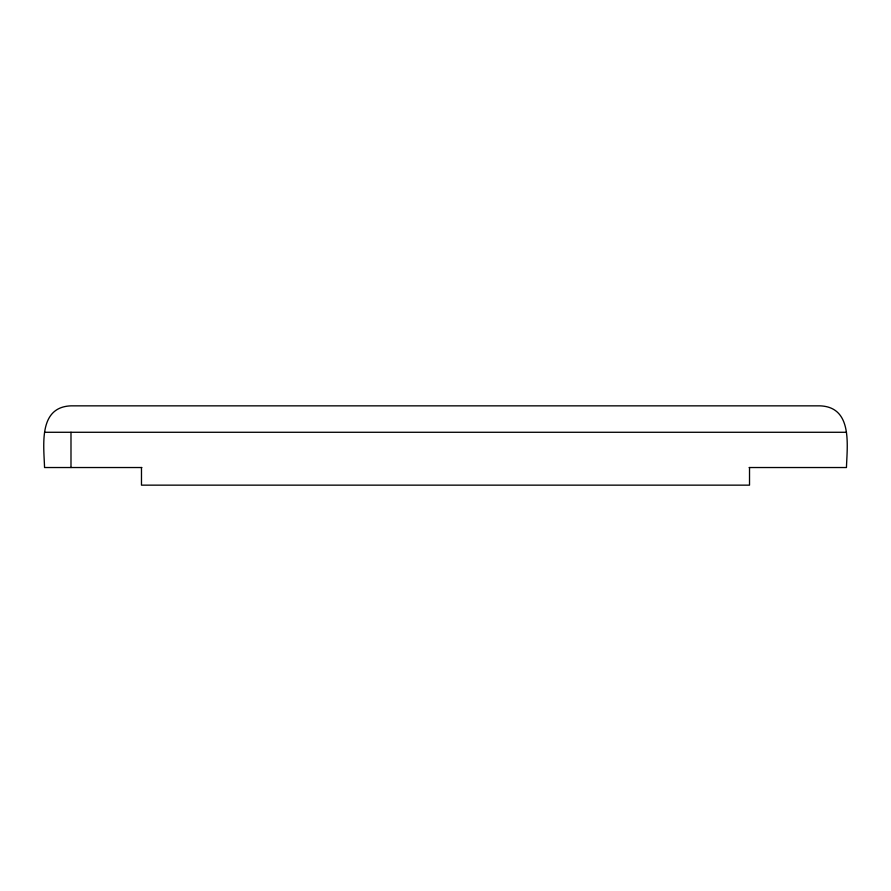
<?xml version="1.0" encoding="UTF-8"?>
<svg xmlns="http://www.w3.org/2000/svg" width="891" height="891" viewBox="0 0 891 891"><rect width="100%" height="100%" fill="white"/><g stroke="black" fill="none" stroke-linecap="round" stroke-linejoin="round"><path stroke-width="1.34" d="M141.858 467.53L44.55 467.53C43.848 445.177 38.213 407.042 70.99 405.85L820.01 405.85C852.787 407.042 847.152 445.177 846.45 467.53L749.142 467.53M44.55 432.28L846.45 432.28M749.52 467.53L749.52 485.15L141.48 485.15L141.48 467.53M70.99 432.28L70.99 467.53"/></g></svg>
